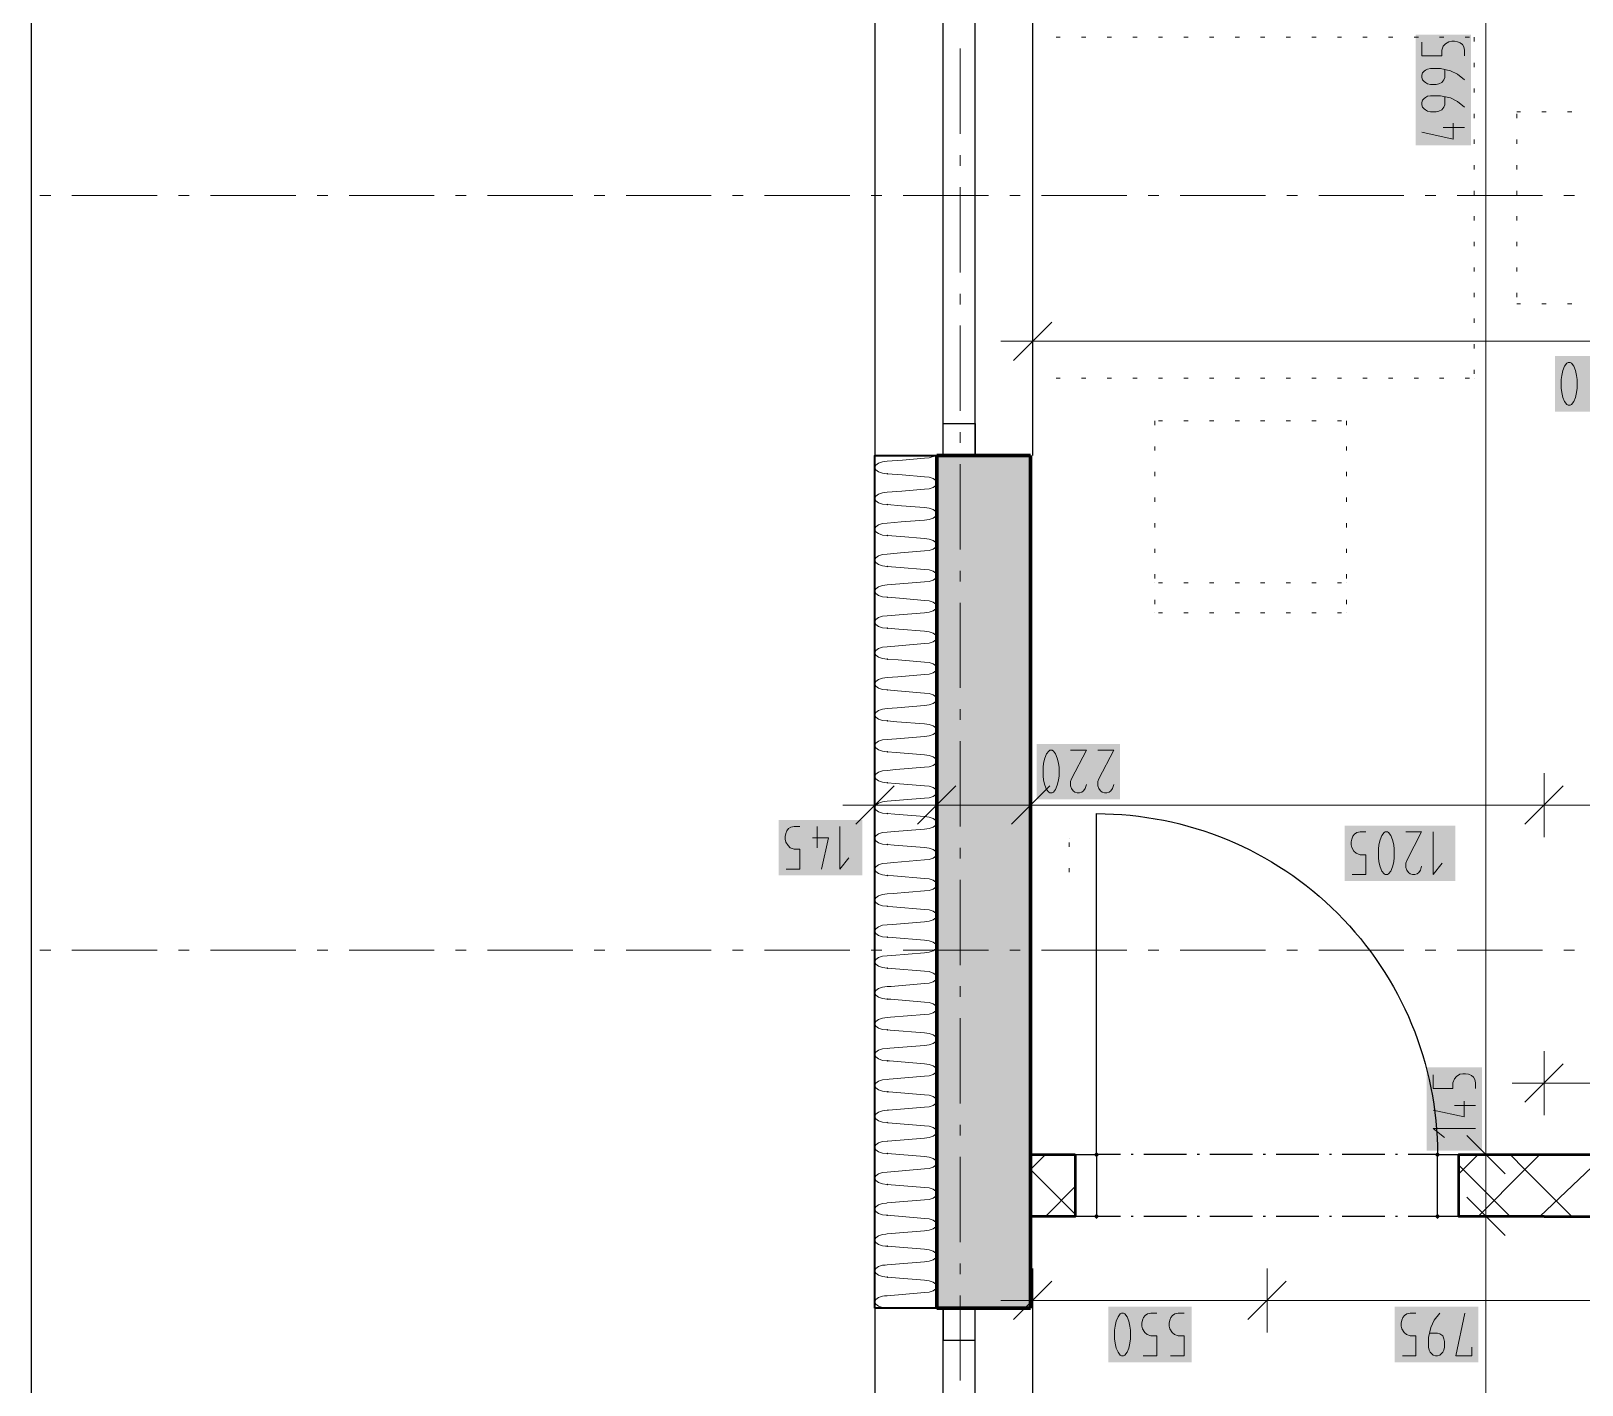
# Model space of a CAD drawing. Header units: millimetres. Extents: x 0 to 594, y 0 to 420.
# Drawn here: x 45.67 to 82.97, y 206.48 to 239.04 of the extents above; entities that cross this region are included whole.
import ezdxf

# ---------------------------------------------------------------- set-up
doc = ezdxf.new("R2010")
doc.units = ezdxf.units.MM
doc.header["$LTSCALE"] = 8
for name, color, linetype in [('PDF_Dvere', 7, 'Continuous'), ('PDF_Koty delkove', 7, 'Continuous'), ('PDF_Nabytek', 7, 'Continuous'), ('PDF_Obecne 0.25', 7, 'Continuous'), ('PDF_Okna', 7, 'Continuous'), ('PDF_Osy hlavni', 7, 'Continuous'), ('PDF_Pricky zdene', 7, 'Continuous'), ('PDF_Steny obvodove nosne', 7, 'Continuous'), ('PDF_Zatepleni', 7, 'Continuous')]:
    doc.layers.add(name, color=color, linetype=linetype)

msp = doc.modelspace()

# ---------------------------------------------------------------- hatches: boundary and pattern name
at = {"layer": 'PDF_Zatepleni', "transparency": 33554559}
for points in [[(66.263, 212.767), (66.24, 212.79), (66.263, 212.813), (66.283, 212.794), (66.283, 212.786), (66.287, 212.79), (66.283, 212.794), (66.283, 212.786)], [(66.263, 212.024), (66.24, 212.047), (66.263, 212.07), (66.267, 212.066), (66.266, 212.027), (66.287, 212.047), (66.267, 212.066), (66.266, 212.027)], [(66.263, 211.281), (66.251, 211.293), (66.251, 211.314), (66.24, 211.304), (66.251, 211.293), (66.251, 211.314), (66.263, 211.327), (66.287, 211.304)]]:
    msp.add_hatch(color=256, dxfattribs=at).paths.add_polyline_path(points)

# ---------------------------------------------------------------- linework, layer by layer
at = {"layer": 'PDF_Dvere', "lineweight": 25}
msp.add_lwpolyline([(71.871, 212.021), (71.296, 212.021), (71.296, 220.221, -0.414214), (79.496, 212.021), (78.79, 212.021)], format="xyb", dxfattribs=at)
for points in [[(71.296, 210.535), (70.784, 210.535), (70.784, 212.021), (71.296, 212.021)], [(80.009, 210.535), (79.496, 210.535), (79.496, 212.021), (80.009, 212.021)]]:
    msp.add_lwpolyline(points, close=True, dxfattribs=at)
for points in [[(72.178, 212.021), (72.127, 212.021)], [(73.46, 212.021), (72.435, 212.021)], [(73.767, 212.021), (73.716, 212.021)], [(75.048, 212.021), (74.023, 212.021)], [(75.356, 212.021), (75.305, 212.021)], [(76.637, 212.021), (75.612, 212.021)], [(76.945, 212.021), (76.893, 212.021)], [(78.226, 212.021), (77.201, 212.021)], [(78.533, 212.021), (78.482, 212.021)], [(71.871, 210.535), (71.296, 210.535)], [(72.178, 210.535), (72.127, 210.535)], [(73.46, 210.535), (72.435, 210.535)], [(73.767, 210.535), (73.716, 210.535)], [(75.048, 210.535), (74.023, 210.535)], [(75.356, 210.535), (75.305, 210.535)], [(76.637, 210.535), (75.612, 210.535)], [(76.945, 210.535), (76.893, 210.535)], [(78.226, 210.535), (77.201, 210.535)], [(78.533, 210.535), (78.482, 210.535)], [(79.496, 210.535), (78.79, 210.535)]]:
    msp.add_lwpolyline(points, dxfattribs=at)
at = {"layer": 'PDF_Dvere', "lineweight": 25, "transparency": 33554559}
for points in [[(71.36, 212.021), (71.296, 211.957), (71.296, 212.085), (71.232, 212.021)], [(79.56, 212.021), (79.496, 211.957), (79.496, 212.085), (79.432, 212.021)], [(71.36, 210.535), (71.296, 210.471), (71.296, 210.599), (71.232, 210.535)], [(79.56, 210.535), (79.496, 210.471), (79.496, 210.599), (79.432, 210.535)]]:
    msp.add_solid(points, dxfattribs=at)
at = {"layer": 'PDF_Koty delkove', "lineweight": 18}
for points in [[(80.658, 131.867), (80.658, 194.135), (80.658, 195.621), (80.658, 210.535), (80.658, 212.021), (80.658, 263.219), (80.658, 267.114)], [(79.12, 238.771), (79.12, 238.442), (79.598, 238.442), (79.598, 238.579), (79.633, 238.675), (79.684, 238.73), (79.769, 238.784), (79.837, 238.798), (79.905, 238.798), (79.974, 238.784), (80.042, 238.757), (80.093, 238.716), (80.128, 238.661), (80.145, 238.579), (80.145, 238.442)], [(80.145, 237.867), (79.974, 238.004), (79.803, 238.087), (79.564, 238.141), (79.324, 238.141), (79.257, 238.127), (79.205, 238.1), (79.171, 238.073), (79.137, 238.032), (79.12, 237.977), (79.12, 237.922), (79.137, 237.867), (79.171, 237.826), (79.205, 237.799), (79.257, 237.771), (79.324, 237.757), (79.462, 237.757), (79.529, 237.771), (79.598, 237.799), (79.649, 237.867), (79.667, 237.922), (79.667, 238.114)], [(80.145, 237.21), (79.974, 237.347), (79.803, 237.43), (79.564, 237.484), (79.324, 237.484), (79.257, 237.47), (79.205, 237.443), (79.171, 237.416), (79.137, 237.374), (79.12, 237.319), (79.12, 237.265), (79.137, 237.21), (79.171, 237.169), (79.205, 237.142), (79.257, 237.114), (79.324, 237.1), (79.462, 237.1), (79.529, 237.114), (79.598, 237.142), (79.649, 237.21), (79.667, 237.265), (79.667, 237.457)], [(79.872, 236.827), (79.872, 236.443), (79.12, 236.608)], [(80.145, 236.717), (79.633, 236.717)], [(70.22, 232.043), (69.297, 231.12)], [(69.759, 232.35), (69.759, 231.581), (69.759, 230.813)], [(69.759, 231.581), (68.99, 231.581)], [(128.081, 231.581), (125.979, 231.581), (125.923, 231.581), (121.563, 231.581), (120.45, 231.581), (118.861, 231.581), (116.117, 231.581), (113.911, 231.581), (110.165, 231.581), (105.146, 231.581), (101.436, 231.581), (99.893, 231.581), (98.868, 231.581), (97.536, 231.581), (95.715, 231.581), (69.759, 231.581)], [(70.666, 221.743), (71.05, 221.743), (70.693, 221.06), (70.666, 220.991), (70.666, 220.888), (70.693, 220.821), (70.734, 220.769), (70.776, 220.735), (70.831, 220.718), (70.885, 220.718), (70.94, 220.735), (70.981, 220.769), (71.022, 220.821)], [(71.323, 221.743), (71.707, 221.743), (71.35, 221.06), (71.323, 220.991), (71.323, 220.888), (71.35, 220.821), (71.392, 220.769), (71.433, 220.735), (71.488, 220.718), (71.542, 220.718), (71.597, 220.735), (71.638, 220.769), (71.679, 220.821), (71.707, 220.922)], [(65.966, 221.194), (65.966, 220.425), (65.966, 219.657)], [(67.452, 221.194), (67.452, 220.425), (67.452, 219.657)], [(69.707, 221.194), (69.707, 220.425), (69.707, 219.657)], [(82.059, 221.194), (82.059, 220.425), (82.059, 219.657)], [(66.427, 220.887), (65.505, 219.964)], [(67.914, 220.887), (66.991, 219.964)], [(70.169, 220.887), (69.246, 219.964)], [(71.022, 220.821), (71.05, 220.922)], [(82.52, 220.887), (81.597, 219.964)], [(65.966, 220.425), (65.197, 220.425)], [(101.431, 220.425), (99.893, 220.425), (98.868, 220.425), (97.536, 220.425), (82.059, 220.425), (69.707, 220.425), (67.452, 220.425), (65.966, 220.425)], [(63.834, 218.888), (64.163, 218.888), (64.163, 219.365), (64.026, 219.365), (63.931, 219.4), (63.876, 219.452), (63.821, 219.537), (63.807, 219.604), (63.807, 219.673), (63.821, 219.742), (63.848, 219.809), (63.889, 219.861), (63.944, 219.895), (64.026, 219.913), (64.163, 219.913)], [(64.574, 219.913), (64.574, 219.4)], [(65.121, 219.913), (65.121, 218.888), (65.34, 219.16)], [(77.443, 218.755), (77.771, 218.755), (77.771, 219.233), (77.634, 219.233), (77.539, 219.268), (77.484, 219.319), (77.43, 219.404), (77.416, 219.472), (77.416, 219.54), (77.43, 219.609), (77.457, 219.677), (77.498, 219.728), (77.552, 219.763), (77.634, 219.78), (77.771, 219.78)], [(78.456, 219.369), (78.442, 219.472), (78.414, 219.592), (78.373, 219.694), (78.319, 219.763), (78.291, 219.78), (78.237, 219.78), (78.209, 219.763), (78.155, 219.694), (78.114, 219.592), (78.087, 219.472), (78.073, 219.369)], [(78.73, 219.78), (79.113, 219.78), (78.757, 219.097), (78.73, 219.028), (78.73, 218.925), (78.757, 218.858), (78.798, 218.806), (78.839, 218.772), (78.894, 218.755), (78.948, 218.755), (79.003, 218.772), (79.044, 218.806), (79.085, 218.858), (79.113, 218.959)], [(79.387, 219.78), (79.387, 218.755), (79.605, 219.028)], [(64.464, 219.639), (64.848, 219.639), (64.683, 218.888)], [(78.073, 219.369), (78.073, 219.164), (78.087, 219.063), (78.114, 218.943), (78.155, 218.84), (78.209, 218.772), (78.237, 218.755), (78.291, 218.755), (78.319, 218.772), (78.373, 218.84), (78.414, 218.943), (78.442, 219.063), (78.456, 219.164), (78.456, 219.369)], [(82.059, 214.51), (82.059, 213.742), (82.059, 212.973)], [(82.52, 214.203), (81.597, 213.28)], [(79.386, 213.939), (79.386, 213.611), (79.864, 213.611), (79.864, 213.748), (79.899, 213.843), (79.95, 213.898), (80.035, 213.952), (80.103, 213.966)], [(80.103, 213.966), (80.171, 213.966), (80.24, 213.952), (80.308, 213.925), (80.359, 213.884), (80.394, 213.83), (80.411, 213.748), (80.411, 213.611)], [(82.059, 213.742), (81.29, 213.742)], [(128.081, 213.742), (125.979, 213.742), (124.288, 213.742), (123.146, 213.742), (120.436, 213.742), (112.603, 213.742), (101.431, 213.742), (99.893, 213.742), (98.868, 213.742), (97.895, 213.742), (83.545, 213.742), (82.059, 213.742)], [(80.137, 213.309), (80.137, 212.926), (79.386, 213.091)], [(80.411, 213.2), (79.899, 213.2)], [(80.411, 212.652), (79.386, 212.652), (79.659, 212.434)], [(81.119, 211.56), (80.196, 212.482)], [(81.426, 212.021), (80.658, 212.021), (79.889, 212.021)], [(81.119, 210.074), (80.196, 210.996)], [(81.426, 210.535), (80.658, 210.535), (79.889, 210.535)], [(69.759, 209.284), (69.759, 208.515), (69.759, 207.746)], [(75.396, 209.284), (75.396, 208.515), (75.396, 207.746)], [(70.22, 208.976), (69.297, 208.054)], [(75.857, 208.976), (74.935, 208.054)], [(69.759, 208.515), (68.99, 208.515)], [(83.545, 208.515), (80.714, 208.515), (75.396, 208.515), (69.759, 208.515)], [(71.728, 207.797), (71.728, 207.592), (71.742, 207.49), (71.77, 207.37), (71.811, 207.268), (71.865, 207.199), (71.893, 207.183), (71.947, 207.183), (71.975, 207.199), (72.029, 207.268), (72.07, 207.37), (72.098, 207.49), (72.112, 207.592), (72.112, 207.797), (72.098, 207.899), (72.07, 208.019), (72.029, 208.121), (71.975, 208.19), (71.947, 208.208), (71.893, 208.208), (71.865, 208.19), (71.811, 208.121), (71.77, 208.019), (71.742, 207.899)], [(72.413, 207.183), (72.741, 207.183), (72.741, 207.66), (72.604, 207.66), (72.509, 207.695), (72.454, 207.746), (72.399, 207.831), (72.385, 207.899), (72.385, 207.968), (72.399, 208.036), (72.427, 208.104), (72.468, 208.155), (72.522, 208.19), (72.604, 208.208), (72.741, 208.208)], [(73.398, 207.183), (73.398, 207.66), (73.261, 207.66), (73.166, 207.695), (73.111, 207.746), (73.057, 207.831), (73.043, 207.899), (73.043, 207.968), (73.057, 208.036), (73.084, 208.104), (73.125, 208.155), (73.179, 208.19), (73.261, 208.208), (73.398, 208.208)], [(78.649, 207.183), (78.977, 207.183), (78.977, 207.66), (78.84, 207.66), (78.745, 207.695), (78.69, 207.746), (78.635, 207.831), (78.622, 207.899), (78.622, 207.968), (78.635, 208.036), (78.663, 208.104), (78.704, 208.155), (78.758, 208.19), (78.84, 208.208), (78.977, 208.208)], [(79.552, 208.208), (79.415, 208.036), (79.333, 207.865), (79.279, 207.626), (79.279, 207.387), (79.293, 207.319), (79.32, 207.268), (79.347, 207.234), (79.388, 207.199), (79.443, 207.183), (79.497, 207.183), (79.552, 207.199), (79.593, 207.234), (79.62, 207.268), (79.648, 207.319), (79.662, 207.387), (79.662, 207.524), (79.648, 207.592), (79.62, 207.66), (79.552, 207.711), (79.497, 207.729), (79.306, 207.729)], [(80.319, 207.387), (80.319, 207.183), (79.936, 207.183), (80.154, 208.208)], [(71.742, 207.899), (71.728, 207.797)], [(73.07, 207.183), (73.398, 207.183)]]:
    msp.add_lwpolyline(points, dxfattribs=at)
for points in [[(82.47, 230.658), (82.47, 230.453), (82.484, 230.351), (82.511, 230.231), (82.552, 230.129), (82.606, 230.06), (82.634, 230.044), (82.688, 230.044), (82.716, 230.06), (82.77, 230.129), (82.812, 230.231), (82.839, 230.351), (82.853, 230.453), (82.853, 230.658), (82.839, 230.76), (82.812, 230.88), (82.77, 230.983), (82.716, 231.051), (82.688, 231.069), (82.634, 231.069), (82.606, 231.051), (82.552, 230.983), (82.511, 230.88), (82.484, 230.76)], [(70.009, 221.332), (70.009, 221.127), (70.023, 221.026), (70.05, 220.906), (70.091, 220.803), (70.146, 220.735), (70.174, 220.718), (70.228, 220.718), (70.256, 220.735), (70.31, 220.803), (70.351, 220.906), (70.379, 221.026), (70.393, 221.127), (70.393, 221.332), (70.379, 221.435), (70.351, 221.555), (70.31, 221.657), (70.256, 221.726), (70.228, 221.743), (70.174, 221.743), (70.146, 221.726), (70.091, 221.657), (70.05, 221.555), (70.023, 221.435)]]:
    msp.add_lwpolyline(points, close=True, dxfattribs=at)
at = {"layer": 'PDF_Koty delkove', "color": 7, "lineweight": 18, "true_color": 0xffffff, "transparency": 33554559}
for points in [[(80.299, 236.289), (80.299, 238.951), (78.966, 236.289), (78.966, 238.951)], [(84.978, 231.223), (82.316, 231.223), (84.978, 229.89), (82.316, 229.89)], [(71.861, 221.897), (69.856, 221.897), (71.861, 220.564), (69.856, 220.564)], [(65.659, 220.067), (63.654, 220.067), (65.659, 218.734), (63.654, 218.734)], [(79.924, 219.934), (77.262, 219.934), (79.924, 218.601), (77.262, 218.601)], [(80.565, 212.115), (80.565, 214.12), (79.232, 212.115), (79.232, 214.12)], [(73.58, 208.361), (71.575, 208.361), (73.58, 207.029), (71.575, 207.029)], [(80.473, 208.361), (78.468, 208.361), (80.473, 207.029), (78.468, 207.029)]]:
    msp.add_solid(points, dxfattribs=at)
at = {"layer": 'PDF_Nabytek', "lineweight": 13}
for points in [[(70.321, 238.889), (70.424, 238.889)], [(70.936, 238.889), (71.039, 238.889)], [(71.551, 238.889), (71.654, 238.889)], [(72.166, 238.889), (72.269, 238.889)], [(72.781, 238.889), (72.884, 238.889)], [(73.396, 238.889), (73.499, 238.889)], [(74.011, 238.889), (74.114, 238.889)], [(74.626, 238.889), (74.729, 238.889)], [(75.241, 238.889), (75.343, 238.889)], [(75.856, 238.889), (75.958, 238.889)], [(76.471, 238.889), (76.573, 238.889)], [(77.086, 238.889), (77.188, 238.889)], [(77.701, 238.889), (77.804, 238.889)], [(78.316, 238.889), (78.419, 238.889)], [(78.931, 238.889), (79.034, 238.889)], [(79.546, 238.889), (79.648, 238.889)], [(80.161, 238.889), (80.263, 238.889)], [(80.377, 238.889), (80.377, 238.789)], [(80.377, 238.889), (80.377, 238.889)], [(80.377, 238.276), (80.377, 238.174)], [(80.377, 237.661), (80.377, 237.559)], [(80.377, 237.046), (80.377, 236.944)], [(81.402, 237.095), (81.493, 237.095)], [(81.402, 237.095), (81.402, 237.095)], [(81.402, 237.095), (81.402, 237.095)], [(81.402, 237.046), (81.402, 236.944)], [(82.006, 237.095), (82.108, 237.095)], [(82.621, 237.095), (82.723, 237.095)], [(80.377, 236.431), (80.377, 236.329)], [(81.402, 236.431), (81.402, 236.329)], [(80.377, 235.816), (80.377, 235.714)], [(81.402, 235.816), (81.402, 235.714)], [(80.377, 235.201), (80.377, 235.099)], [(81.402, 235.201), (81.402, 235.099)], [(80.377, 234.586), (80.377, 234.484)], [(81.402, 234.586), (81.402, 234.484)], [(80.377, 233.971), (80.377, 233.869)], [(81.402, 233.971), (81.402, 233.869)], [(80.377, 233.356), (80.377, 233.254)], [(81.402, 233.356), (81.402, 233.254)], [(80.377, 232.741), (80.377, 232.639)], [(81.402, 232.741), (81.402, 232.639)], [(81.402, 232.483), (81.493, 232.483)], [(81.402, 232.483), (81.402, 232.483)], [(82.006, 232.483), (82.108, 232.483)], [(82.621, 232.483), (82.723, 232.483)], [(80.377, 232.126), (80.377, 232.024)], [(80.377, 231.511), (80.377, 231.409)], [(80.377, 230.896), (80.377, 230.794)], [(70.321, 230.689), (70.424, 230.689)], [(70.936, 230.689), (71.039, 230.689)], [(71.551, 230.689), (71.654, 230.689)], [(72.166, 230.689), (72.269, 230.689)], [(72.781, 230.689), (72.884, 230.689)], [(73.396, 230.689), (73.499, 230.689)], [(74.011, 230.689), (74.114, 230.689)], [(74.626, 230.689), (74.729, 230.689)], [(75.241, 230.689), (75.343, 230.689)], [(75.856, 230.689), (75.958, 230.689)], [(76.471, 230.689), (76.573, 230.689)], [(77.086, 230.689), (77.188, 230.689)], [(77.701, 230.689), (77.804, 230.689)], [(78.316, 230.689), (78.419, 230.689)], [(78.931, 230.689), (79.034, 230.689)], [(79.546, 230.689), (79.648, 230.689)], [(80.161, 230.689), (80.263, 230.689)], [(80.377, 230.689), (80.377, 230.689)], [(80.377, 230.689), (80.377, 230.689)], [(72.694, 229.664), (72.694, 229.664)], [(72.694, 229.664), (72.694, 229.564)], [(72.694, 229.664), (72.694, 229.664)], [(72.781, 229.664), (72.884, 229.664)], [(73.396, 229.664), (73.499, 229.664)], [(74.011, 229.664), (74.114, 229.664)], [(74.626, 229.664), (74.729, 229.664)], [(75.241, 229.664), (75.343, 229.664)], [(75.856, 229.664), (75.958, 229.664)], [(76.471, 229.664), (76.573, 229.664)], [(77.086, 229.664), (77.188, 229.664)], [(77.306, 229.664), (77.306, 229.564)], [(77.306, 229.664), (77.306, 229.664)], [(77.306, 229.664), (77.306, 229.664)], [(72.694, 229.051), (72.694, 228.949)], [(77.306, 229.051), (77.306, 228.949)], [(72.694, 228.436), (72.694, 228.334)], [(77.306, 228.436), (77.306, 228.334)], [(72.694, 227.821), (72.694, 227.719)], [(77.306, 227.821), (77.306, 227.719)], [(72.694, 227.206), (72.694, 227.104)], [(77.306, 227.206), (77.306, 227.104)], [(72.694, 226.591), (72.694, 226.489)], [(77.306, 226.591), (77.306, 226.489)], [(72.694, 225.976), (72.694, 225.874)], [(72.694, 225.769), (72.694, 225.769)], [(72.781, 225.769), (72.884, 225.769)], [(73.396, 225.769), (73.499, 225.769)], [(74.011, 225.769), (74.114, 225.769)], [(74.626, 225.769), (74.729, 225.769)], [(75.241, 225.769), (75.343, 225.769)], [(75.856, 225.769), (75.958, 225.769)], [(76.471, 225.769), (76.573, 225.769)], [(77.086, 225.769), (77.188, 225.769)], [(77.306, 225.976), (77.306, 225.874)], [(77.306, 225.769), (77.306, 225.769)], [(72.694, 225.361), (72.694, 225.259)], [(77.306, 225.361), (77.306, 225.259)], [(72.694, 225.051), (72.694, 225.051)], [(72.694, 225.051), (72.694, 225.051)], [(72.781, 225.051), (72.884, 225.051)], [(73.396, 225.051), (73.499, 225.051)], [(74.011, 225.051), (74.114, 225.051)], [(74.626, 225.051), (74.729, 225.051)], [(75.241, 225.051), (75.343, 225.051)], [(75.856, 225.051), (75.958, 225.051)], [(76.471, 225.051), (76.573, 225.051)], [(77.086, 225.051), (77.188, 225.051)], [(77.306, 225.051), (77.306, 225.051)], [(77.306, 225.051), (77.306, 225.051)], [(70.638, 219.626), (70.638, 219.626)], [(70.638, 219.626), (70.638, 219.626)], [(70.638, 219.526), (70.638, 219.424)], [(70.638, 218.911), (70.638, 218.809)], [(70.638, 218.909), (70.638, 218.909)]]:
    msp.add_lwpolyline(points, dxfattribs=at)
at = {"layer": 'PDF_Obecne 0.25', "lineweight": 25}
msp.add_lwpolyline([(65.966, 267.114), (45.671, 267.114), (45.671, 157.597), (65.966, 157.597)], dxfattribs=at)
at = {"layer": 'PDF_Okna', "lineweight": 25}
for points in [[(65.966, 247.281), (65.966, 228.831)], [(67.606, 228.831), (67.606, 247.281)], [(68.375, 228.831), (68.375, 247.281)], [(69.759, 228.831), (69.759, 247.281)], [(65.966, 208.331), (65.966, 198.081)], [(67.606, 198.081), (67.606, 208.331)], [(68.375, 198.081), (68.375, 208.331)], [(69.759, 198.081), (69.759, 208.331)]]:
    msp.add_lwpolyline(points, dxfattribs=at)
for points in [[(67.606, 228.831), (67.606, 229.6), (68.375, 229.6), (68.375, 228.831)], [(67.606, 208.331), (67.606, 207.562), (68.375, 207.562), (68.375, 208.331)]]:
    msp.add_lwpolyline(points, close=True, dxfattribs=at)
at = {"layer": 'PDF_Osy hlavni', "lineweight": 18}
for points in [[(68.016, 236.567), (68.016, 238.617)], [(68.016, 235.799), (68.016, 236.055)], [(46.144, 235.083), (45.887, 235.083)], [(48.706, 235.083), (46.656, 235.083)], [(49.475, 235.083), (49.219, 235.083)], [(52.037, 235.083), (49.987, 235.083)], [(52.806, 235.083), (52.55, 235.083)], [(55.369, 235.083), (53.319, 235.083)], [(56.137, 235.083), (55.881, 235.083)], [(58.7, 235.083), (56.65, 235.083)], [(59.468, 235.083), (59.212, 235.083)], [(62.031, 235.083), (59.981, 235.083)], [(62.8, 235.083), (62.543, 235.083)], [(65.362, 235.083), (63.312, 235.083)], [(66.131, 235.083), (65.875, 235.083)], [(68.693, 235.083), (66.643, 235.083)], [(68.016, 233.236), (68.016, 235.286)], [(69.462, 235.083), (69.206, 235.083)], [(72.025, 235.083), (69.975, 235.083)], [(72.793, 235.083), (72.537, 235.083)], [(75.356, 235.083), (73.306, 235.083)], [(76.125, 235.083), (75.868, 235.083)], [(78.687, 235.083), (76.637, 235.083)], [(79.456, 235.083), (79.2, 235.083)], [(82.018, 235.083), (79.968, 235.083)], [(82.787, 235.083), (82.531, 235.083)], [(68.016, 232.467), (68.016, 232.724)], [(68.016, 229.905), (68.016, 231.955)], [(68.016, 229.136), (68.016, 229.392)], [(68.016, 226.574), (68.016, 228.624)], [(68.016, 225.805), (68.016, 226.061)], [(68.016, 223.242), (68.016, 225.292)], [(68.016, 222.474), (68.016, 222.73)], [(68.016, 219.911), (68.016, 221.961)], [(68.016, 219.142), (68.016, 219.399)], [(68.016, 216.58), (68.016, 218.63)], [(46.144, 216.941), (45.887, 216.941)], [(48.706, 216.941), (46.656, 216.941)], [(49.475, 216.941), (49.219, 216.941)], [(52.037, 216.941), (49.987, 216.941)], [(52.806, 216.941), (52.55, 216.941)], [(55.369, 216.941), (53.319, 216.941)], [(56.137, 216.941), (55.881, 216.941)], [(58.7, 216.941), (56.65, 216.941)], [(59.468, 216.941), (59.212, 216.941)], [(62.031, 216.941), (59.981, 216.941)], [(62.8, 216.941), (62.543, 216.941)], [(65.362, 216.941), (63.312, 216.941)], [(66.131, 216.941), (65.875, 216.941)], [(68.693, 216.941), (66.643, 216.941)], [(69.462, 216.941), (69.206, 216.941)], [(72.025, 216.941), (69.975, 216.941)], [(72.793, 216.941), (72.537, 216.941)], [(75.356, 216.941), (73.306, 216.941)], [(76.125, 216.941), (75.868, 216.941)], [(78.687, 216.941), (76.637, 216.941)], [(79.456, 216.941), (79.2, 216.941)], [(82.018, 216.941), (79.968, 216.941)], [(82.787, 216.941), (82.531, 216.941)], [(68.016, 215.811), (68.016, 216.068)], [(68.016, 213.249), (68.016, 215.299)], [(68.016, 212.48), (68.016, 212.736)], [(68.016, 209.918), (68.016, 211.968)], [(68.016, 209.149), (68.016, 209.405)], [(68.016, 206.586), (68.016, 208.636)]]:
    msp.add_lwpolyline(points, dxfattribs=at)
at = {"layer": 'PDF_Pricky zdene', "lineweight": 9}
for points in [[(70.784, 210.586), (69.707, 211.662), (70.066, 212.021)], [(80.47, 212.021), (80.111, 211.662), (80.009, 211.56)], [(81.956, 212.021), (81.597, 211.662), (80.47, 210.535)], [(82.059, 211.201), (81.597, 211.662), (81.239, 212.021)], [(83.524, 212.021), (81.956, 210.535)], [(81.239, 210.535), (80.111, 211.662), (80.009, 211.765)], [(70.784, 211.252), (70.066, 210.535)], [(82.725, 210.535), (82.059, 211.201)]]:
    msp.add_lwpolyline(points, dxfattribs=at)
at = {"layer": 'PDF_Pricky zdene', "lineweight": 50}
for points in [[(70.784, 212.021), (70.784, 210.535), (69.759, 210.535), (69.707, 210.535), (69.707, 212.021), (69.759, 212.021), (70.784, 212.021)], [(82.059, 210.535), (80.009, 210.535), (80.009, 212.021), (83.524, 212.021)], [(82.059, 210.535), (83.545, 210.535)]]:
    msp.add_lwpolyline(points, dxfattribs=at)
at = {"layer": 'PDF_Steny obvodove nosne', "lineweight": 70}
for points in [[(67.452, 228.831), (67.452, 208.331)], [(67.452, 228.831), (67.606, 228.831), (68.375, 228.831), (69.707, 228.831)], [(69.707, 208.331), (69.707, 210.535), (69.707, 212.021), (69.707, 228.831)], [(69.707, 208.331), (68.375, 208.331), (67.606, 208.331), (67.452, 208.331)]]:
    msp.add_lwpolyline(points, dxfattribs=at)
at = {"layer": 'PDF_Steny obvodove nosne', "color": 9, "lineweight": 9, "true_color": 0xc0c0c0, "transparency": 33554559}
msp.add_solid([(67.452, 208.331), (69.707, 208.331), (67.452, 228.831), (69.707, 228.831)], dxfattribs=at)
at = {"layer": 'PDF_Zatepleni', "lineweight": 35}
for points in [[(65.966, 208.331), (65.966, 228.831), (67.452, 228.831), (67.452, 208.331)], [(67.452, 208.331), (65.966, 208.331)]]:
    msp.add_lwpolyline(points, dxfattribs=at)
at = {"layer": 'PDF_Zatepleni', "lineweight": 9}
for points in [[(66.263, 228.693), (66.15, 228.681), (66.053, 228.649), (65.989, 228.601), (65.966, 228.544)], [(66.263, 228.693), (66.626, 228.723), (67.155, 228.766)], [(67.155, 228.766), (67.27, 228.778), (67.366, 228.81), (67.395, 228.831)], [(65.966, 228.544), (65.989, 228.487), (66.053, 228.439), (66.15, 228.407), (66.263, 228.395)], [(67.155, 228.322), (66.618, 228.366), (66.263, 228.395)], [(67.155, 228.322), (67.155, 228.322)], [(67.452, 228.188), (67.431, 228.23), (67.366, 228.278), (67.27, 228.31), (67.155, 228.322)], [(66.263, 227.95), (66.15, 227.938), (66.053, 227.906), (65.989, 227.858), (65.966, 227.801)], [(66.263, 227.95), (66.61, 227.978), (67.155, 228.023)], [(67.155, 228.023), (67.27, 228.034), (67.366, 228.067), (67.431, 228.115), (67.452, 228.157)], [(65.966, 227.801), (65.989, 227.744), (66.053, 227.696), (66.15, 227.664), (66.263, 227.652)], [(67.155, 227.579), (66.602, 227.624), (66.263, 227.652)], [(67.155, 227.579), (67.155, 227.579)], [(67.452, 227.445), (67.431, 227.487), (67.366, 227.535), (67.27, 227.567), (67.155, 227.579)], [(66.263, 227.206), (66.15, 227.195), (66.053, 227.163), (65.989, 227.115), (65.966, 227.058)], [(66.263, 227.206), (66.594, 227.234), (67.155, 227.28)], [(67.155, 227.28), (67.27, 227.291), (67.366, 227.324), (67.431, 227.372), (67.452, 227.414)], [(65.966, 227.058), (65.989, 227.001), (66.053, 226.953), (66.15, 226.92), (66.263, 226.909)], [(67.155, 226.836), (66.586, 226.883), (66.263, 226.909)], [(67.155, 226.836), (67.155, 226.836)], [(67.452, 226.702), (67.431, 226.743), (67.366, 226.792), (67.27, 226.824), (67.155, 226.836)], [(66.263, 226.463), (66.15, 226.452), (66.053, 226.42), (65.989, 226.372), (65.966, 226.315)], [(66.263, 226.463), (66.578, 226.489), (67.155, 226.537)], [(67.155, 226.537), (67.27, 226.548), (67.366, 226.581), (67.431, 226.629)], [(67.431, 226.629), (67.452, 226.671)], [(65.966, 226.315), (65.989, 226.258), (66.053, 226.21), (66.15, 226.177), (66.263, 226.166)], [(67.155, 226.092), (66.57, 226.141), (66.263, 226.166)], [(67.155, 226.092), (67.155, 226.092)], [(67.452, 225.959), (67.431, 226), (67.366, 226.049), (67.27, 226.081), (67.155, 226.092)], [(66.263, 225.72), (66.15, 225.709), (66.053, 225.677), (65.989, 225.628), (65.966, 225.572)], [(66.263, 225.72), (66.562, 225.745)], [(66.562, 225.745), (67.155, 225.794)], [(67.155, 225.794), (67.27, 225.805), (67.366, 225.838), (67.431, 225.886), (67.452, 225.928)], [(65.966, 225.572), (65.989, 225.515)], [(65.989, 225.515), (66.053, 225.466), (66.15, 225.434), (66.263, 225.423)], [(67.155, 225.349), (66.554, 225.399), (66.263, 225.423)], [(67.155, 225.349), (67.155, 225.349)], [(67.452, 225.216), (67.431, 225.257), (67.366, 225.306), (67.27, 225.338), (67.155, 225.349)], [(66.263, 224.977), (66.15, 224.966), (66.053, 224.934), (65.989, 224.885), (65.966, 224.828)], [(66.263, 224.977), (66.546, 225), (67.155, 225.051)], [(67.155, 225.051), (67.27, 225.062), (67.366, 225.094), (67.431, 225.143), (67.452, 225.184)], [(65.966, 224.828), (65.989, 224.772), (66.053, 224.723), (66.15, 224.691), (66.263, 224.68)], [(67.155, 224.606), (66.538, 224.657), (66.263, 224.68)], [(67.155, 224.606), (67.155, 224.606)], [(67.452, 224.473), (67.431, 224.514), (67.366, 224.563), (67.27, 224.595), (67.155, 224.606)], [(66.263, 224.234), (66.15, 224.223), (66.053, 224.19), (65.989, 224.142), (65.966, 224.085), (65.989, 224.028), (66.053, 223.98), (66.15, 223.948), (66.263, 223.937)], [(66.263, 224.234), (66.53, 224.256), (67.155, 224.308)], [(67.155, 224.308), (67.27, 224.319), (67.366, 224.351), (67.431, 224.4), (67.452, 224.441)], [(67.155, 223.863), (66.522, 223.915), (66.263, 223.937)], [(67.155, 223.863), (67.155, 223.863)], [(67.452, 223.729), (67.431, 223.771), (67.366, 223.819), (67.27, 223.852), (67.155, 223.863)], [(66.263, 223.491), (66.15, 223.48), (66.053, 223.447), (65.989, 223.399), (65.966, 223.342)], [(66.263, 223.491), (66.514, 223.511), (67.155, 223.564)], [(67.155, 223.564), (67.27, 223.576), (67.366, 223.608), (67.431, 223.657), (67.452, 223.698)], [(65.966, 223.342), (65.989, 223.285), (66.053, 223.237), (66.15, 223.205), (66.263, 223.194)], [(66.506, 223.174), (66.263, 223.194)], [(67.155, 223.12), (66.506, 223.174)], [(67.155, 223.12), (67.155, 223.12)], [(67.452, 222.986), (67.431, 223.028), (67.366, 223.076), (67.27, 223.109), (67.155, 223.12)], [(66.263, 222.748), (66.15, 222.736), (66.053, 222.704), (65.989, 222.656)], [(66.263, 222.748), (66.498, 222.767), (67.155, 222.821)], [(67.155, 222.821), (67.27, 222.833), (67.366, 222.865), (67.431, 222.914), (67.452, 222.955)], [(65.989, 222.656), (65.966, 222.599), (65.989, 222.542), (66.053, 222.494), (66.15, 222.462), (66.263, 222.45)], [(67.155, 222.377), (66.49, 222.432), (66.263, 222.45)], [(67.155, 222.377), (67.155, 222.377)], [(67.452, 222.243), (67.431, 222.285), (67.366, 222.333), (67.27, 222.366), (67.155, 222.377)], [(66.263, 222.005), (66.15, 221.993), (66.053, 221.961), (65.989, 221.913), (65.966, 221.856)], [(66.263, 222.005), (66.482, 222.023), (67.155, 222.078)], [(67.155, 222.078), (67.27, 222.09), (67.366, 222.122), (67.431, 222.17), (67.452, 222.212)], [(65.966, 221.856), (65.989, 221.799), (66.053, 221.751), (66.15, 221.719), (66.263, 221.707)], [(67.155, 221.634), (66.475, 221.69), (66.263, 221.707)], [(67.155, 221.634), (67.155, 221.634)], [(67.452, 221.5), (67.431, 221.542), (67.366, 221.59), (67.27, 221.622), (67.155, 221.634)], [(66.263, 221.261), (66.15, 221.25), (66.053, 221.218), (65.989, 221.17), (65.966, 221.113)], [(66.263, 221.261), (66.466, 221.278), (67.155, 221.335)], [(67.155, 221.335), (67.27, 221.346), (67.366, 221.379), (67.431, 221.427), (67.452, 221.469)], [(65.966, 221.113), (65.989, 221.056), (66.053, 221.008), (66.15, 220.976), (66.263, 220.964)], [(67.155, 220.891), (66.459, 220.948), (66.263, 220.964)], [(67.155, 220.891), (67.155, 220.891)], [(67.27, 220.879), (67.155, 220.891)], [(67.452, 220.757), (67.431, 220.798), (67.366, 220.847), (67.27, 220.879)], [(66.263, 220.518), (66.15, 220.507), (66.053, 220.475), (65.989, 220.427), (65.966, 220.37)], [(66.263, 220.518), (66.45, 220.534), (67.155, 220.592)], [(67.155, 220.592), (67.27, 220.603), (67.366, 220.636), (67.431, 220.684), (67.452, 220.726)], [(65.966, 220.37), (65.989, 220.313), (66.053, 220.265), (66.15, 220.232), (66.263, 220.221)], [(67.155, 220.148), (66.443, 220.206), (66.263, 220.221)], [(67.155, 220.148), (67.155, 220.148)], [(67.452, 220.014), (67.431, 220.055), (67.366, 220.104), (67.27, 220.136), (67.155, 220.148)], [(66.263, 219.775), (66.15, 219.764), (66.053, 219.732), (65.989, 219.683), (65.966, 219.627)], [(66.263, 219.775), (66.434, 219.789), (67.155, 219.849)], [(67.155, 219.849), (67.27, 219.86), (67.366, 219.893), (67.431, 219.941), (67.452, 219.983)], [(65.966, 219.627), (65.989, 219.57), (66.053, 219.522), (66.15, 219.489), (66.263, 219.478)], [(67.155, 219.404), (66.427, 219.465), (66.263, 219.478)], [(67.155, 219.404), (67.155, 219.404)], [(67.452, 219.271), (67.431, 219.312), (67.366, 219.361), (67.27, 219.393), (67.155, 219.404)], [(66.263, 219.032), (66.15, 219.021), (66.053, 218.989), (65.989, 218.94), (65.966, 218.884)], [(66.263, 219.032), (66.418, 219.045), (67.155, 219.106)], [(67.155, 219.106), (67.27, 219.117), (67.366, 219.149), (67.431, 219.198), (67.452, 219.239)], [(65.966, 218.884), (65.989, 218.827), (66.053, 218.778), (66.15, 218.746), (66.263, 218.735)], [(67.155, 218.661), (66.411, 218.723), (66.263, 218.735)], [(67.155, 218.661), (67.155, 218.661)], [(67.452, 218.528), (67.431, 218.569), (67.366, 218.618), (67.27, 218.65), (67.155, 218.661)], [(66.263, 218.289), (66.15, 218.278), (66.053, 218.245), (65.989, 218.197), (65.966, 218.14)], [(66.263, 218.289), (66.402, 218.3), (67.155, 218.363)], [(67.155, 218.363), (67.27, 218.374), (67.366, 218.406), (67.431, 218.455), (67.452, 218.496)], [(65.966, 218.14), (65.989, 218.084)], [(65.989, 218.084), (66.053, 218.035), (66.15, 218.003), (66.263, 217.992)], [(67.155, 217.918), (66.395, 217.981), (66.263, 217.992)], [(67.155, 217.918), (67.155, 217.918)], [(67.452, 217.784), (67.431, 217.826), (67.366, 217.874), (67.27, 217.907), (67.155, 217.918)], [(66.263, 217.546), (66.15, 217.535), (66.053, 217.502), (65.989, 217.454), (65.966, 217.397)], [(66.263, 217.546), (66.386, 217.556), (67.155, 217.619)], [(67.155, 217.619), (67.27, 217.631)], [(67.27, 217.631), (67.366, 217.663), (67.431, 217.712), (67.452, 217.753)], [(65.966, 217.397), (65.989, 217.34), (66.053, 217.292), (66.15, 217.26), (66.263, 217.249)], [(67.155, 217.175), (66.379, 217.239), (66.263, 217.249)], [(67.155, 217.175), (67.155, 217.175)], [(67.452, 217.041), (67.431, 217.083), (67.366, 217.131), (67.27, 217.164), (67.155, 217.175)], [(66.263, 216.803), (66.15, 216.791), (66.053, 216.759), (65.989, 216.711), (65.966, 216.654)], [(66.263, 216.803), (66.369, 216.812), (67.155, 216.876)], [(67.155, 216.876), (67.27, 216.888), (67.366, 216.92), (67.431, 216.969), (67.452, 217.01)], [(65.966, 216.654), (65.989, 216.597), (66.053, 216.549), (66.15, 216.517), (66.263, 216.506)], [(67.155, 216.432), (66.363, 216.497), (66.263, 216.506)], [(67.155, 216.432), (67.155, 216.432)], [(67.452, 216.298), (67.431, 216.34), (67.366, 216.388), (67.27, 216.421), (67.155, 216.432)], [(66.263, 216.06), (66.15, 216.048), (66.053, 216.016), (65.989, 215.968), (65.966, 215.911)], [(66.263, 216.06), (66.353, 216.067), (67.155, 216.133)], [(67.155, 216.133), (67.27, 216.145), (67.366, 216.177), (67.431, 216.225), (67.452, 216.267)], [(65.966, 215.911), (65.989, 215.854), (66.053, 215.806), (66.15, 215.774), (66.263, 215.762)], [(67.155, 215.689), (66.347, 215.756), (66.263, 215.762)], [(67.155, 215.689), (67.155, 215.689)], [(67.452, 215.555), (67.431, 215.597), (67.366, 215.645), (67.27, 215.677), (67.155, 215.689)], [(65.989, 215.225), (65.966, 215.168)], [(66.263, 215.317), (66.15, 215.305), (66.053, 215.273), (65.989, 215.225)], [(66.263, 215.317), (66.337, 215.323), (67.155, 215.39)], [(67.155, 215.39), (67.27, 215.401), (67.366, 215.434), (67.431, 215.482), (67.452, 215.524)], [(65.966, 215.168), (65.989, 215.111), (66.053, 215.063), (66.15, 215.031), (66.263, 215.019)], [(67.155, 214.946), (66.331, 215.014), (66.263, 215.019)], [(67.155, 214.946), (67.155, 214.946)], [(67.452, 214.812), (67.431, 214.854), (67.366, 214.902), (67.27, 214.934), (67.155, 214.946)], [(66.263, 214.573), (66.15, 214.562), (66.053, 214.53), (65.989, 214.482), (65.966, 214.425)], [(66.263, 214.573), (66.321, 214.578), (67.155, 214.647)], [(67.155, 214.647), (67.27, 214.658), (67.366, 214.691), (67.431, 214.739), (67.452, 214.781)], [(65.966, 214.425), (65.989, 214.368), (66.053, 214.32), (66.15, 214.287), (66.263, 214.276)], [(67.155, 214.203), (66.315, 214.272), (66.263, 214.276)], [(67.155, 214.203), (67.155, 214.203)], [(67.452, 214.069), (67.431, 214.11), (67.366, 214.159), (67.27, 214.191), (67.155, 214.203)], [(66.263, 213.83), (66.15, 213.819), (66.053, 213.787), (65.989, 213.739), (65.966, 213.682)], [(66.263, 213.83), (66.305, 213.834), (67.155, 213.904)], [(67.155, 213.904), (67.27, 213.915), (67.366, 213.948), (67.431, 213.996), (67.452, 214.038)], [(65.966, 213.682), (65.989, 213.625), (66.053, 213.577), (66.15, 213.544), (66.263, 213.533)], [(67.155, 213.459), (66.299, 213.53), (66.263, 213.533)], [(67.155, 213.459), (67.155, 213.459)], [(67.452, 213.326), (67.431, 213.367), (67.366, 213.416), (67.27, 213.448), (67.155, 213.459)], [(66.263, 213.087), (66.15, 213.076), (66.053, 213.044), (65.989, 212.995), (65.966, 212.939)], [(66.263, 213.087), (66.289, 213.089), (67.155, 213.161)], [(67.155, 213.161), (67.27, 213.172), (67.366, 213.205), (67.431, 213.253), (67.452, 213.295)], [(65.966, 212.939), (65.989, 212.882), (66.053, 212.833), (66.15, 212.801), (66.263, 212.79)], [(67.155, 212.716), (66.283, 212.788), (66.263, 212.79)], [(67.155, 212.716), (67.155, 212.716)], [(67.452, 212.583), (67.431, 212.624), (67.366, 212.673), (67.27, 212.705), (67.155, 212.716)], [(66.263, 212.344), (66.15, 212.333), (66.053, 212.301), (65.989, 212.252), (65.966, 212.195)], [(66.263, 212.344), (66.273, 212.345), (67.155, 212.418)], [(67.155, 212.418), (67.27, 212.429), (67.366, 212.461), (67.431, 212.51), (67.452, 212.551)], [(65.966, 212.195), (65.989, 212.139), (66.053, 212.09), (66.15, 212.058), (66.263, 212.047)], [(67.155, 211.973), (66.267, 212.047), (66.263, 212.047)], [(67.155, 211.973), (67.155, 211.973)], [(67.431, 211.881), (67.366, 211.93), (67.27, 211.962), (67.155, 211.973)], [(67.452, 211.84), (67.431, 211.881)], [(66.263, 211.601), (66.257, 211.6), (66.15, 211.59), (66.053, 211.557), (65.989, 211.509), (65.966, 211.452)], [(66.263, 211.601), (67.155, 211.675)], [(67.155, 211.675), (67.27, 211.686), (67.366, 211.718), (67.431, 211.767), (67.452, 211.808)], [(65.966, 211.452), (65.989, 211.395), (66.053, 211.347), (66.15, 211.315), (66.251, 211.305), (66.263, 211.304)], [(67.155, 211.23), (66.263, 211.304)], [(67.155, 211.23), (67.155, 211.23)], [(67.452, 211.096), (67.431, 211.138), (67.366, 211.186), (67.27, 211.219), (67.155, 211.23)], [(66.263, 210.858), (66.241, 210.856), (66.15, 210.847), (66.053, 210.814), (65.989, 210.766), (65.966, 210.709), (65.989, 210.652), (66.053, 210.604), (66.15, 210.572), (66.235, 210.563)], [(66.263, 210.858), (67.155, 210.931)], [(67.155, 210.931), (67.27, 210.943), (67.366, 210.975), (67.431, 211.024), (67.452, 211.065)], [(66.235, 210.563), (66.263, 210.561)], [(67.155, 210.487), (66.263, 210.561)], [(67.155, 210.487), (67.155, 210.487)], [(67.452, 210.353), (67.431, 210.395), (67.366, 210.443), (67.27, 210.476), (67.155, 210.487)], [(66.263, 210.115), (66.225, 210.111), (66.15, 210.103), (66.053, 210.071), (65.989, 210.023), (65.966, 209.966), (65.989, 209.909), (66.053, 209.861), (66.15, 209.829), (66.219, 209.822), (66.263, 209.817)], [(66.263, 210.115), (67.155, 210.188)], [(67.155, 210.188), (67.27, 210.2), (67.366, 210.232), (67.431, 210.28), (67.452, 210.322)], [(67.155, 209.744), (66.263, 209.817)], [(67.155, 209.744), (67.155, 209.744)], [(67.452, 209.61), (67.431, 209.652), (67.366, 209.7), (67.27, 209.733), (67.155, 209.744)], [(66.263, 209.372), (66.209, 209.366), (66.15, 209.36), (66.053, 209.328), (65.989, 209.28), (65.966, 209.223)], [(66.263, 209.372), (67.155, 209.445)], [(67.155, 209.445), (67.27, 209.457), (67.366, 209.489), (67.431, 209.537), (67.452, 209.579)], [(65.966, 209.223), (65.989, 209.166), (66.053, 209.118), (66.15, 209.086), (66.203, 209.08), (66.263, 209.074)], [(67.155, 209.001), (66.263, 209.074)], [(67.155, 209.001), (67.155, 209.001)], [(67.452, 208.867), (67.431, 208.909), (67.366, 208.957), (67.27, 208.989), (67.155, 209.001)], [(66.053, 208.585), (65.989, 208.537), (65.966, 208.48), (65.989, 208.423), (66.053, 208.375), (66.15, 208.343), (66.187, 208.339), (66.263, 208.331)], [(67.155, 208.702), (66.263, 208.628), (66.193, 208.621), (66.15, 208.617), (66.053, 208.585)], [(67.155, 208.702), (67.27, 208.713), (67.366, 208.746), (67.431, 208.794), (67.452, 208.836)]]:
    msp.add_lwpolyline(points, dxfattribs=at)
at = {"layer": 'PDF_Zatepleni', "lineweight": 9, "transparency": 33554559}
for points in [[(66.263, 228.372), (66.24, 228.395), (66.287, 228.395), (66.263, 228.418)], [(66.263, 227.629), (66.24, 227.652), (66.287, 227.652), (66.263, 227.675)], [(66.263, 226.886), (66.24, 226.909), (66.287, 226.909), (66.263, 226.932)], [(66.263, 226.143), (66.24, 226.166), (66.287, 226.166), (66.263, 226.189)], [(66.263, 225.4), (66.24, 225.423), (66.287, 225.423), (66.263, 225.446)], [(66.263, 224.657), (66.24, 224.68), (66.287, 224.68), (66.263, 224.703)], [(66.263, 223.914), (66.24, 223.937), (66.287, 223.937), (66.263, 223.96)], [(66.263, 223.171), (66.24, 223.194), (66.287, 223.194), (66.263, 223.217)], [(66.263, 222.427), (66.24, 222.45), (66.287, 222.45), (66.263, 222.474)], [(66.263, 221.684), (66.24, 221.707), (66.287, 221.707), (66.263, 221.73)], [(66.263, 220.941), (66.24, 220.964), (66.287, 220.964), (66.263, 220.987)], [(66.263, 220.198), (66.24, 220.221), (66.287, 220.221), (66.263, 220.244)], [(66.263, 219.455), (66.24, 219.478), (66.287, 219.478), (66.263, 219.501)], [(66.263, 218.712), (66.24, 218.735), (66.287, 218.735), (66.263, 218.758)], [(66.263, 217.969), (66.24, 217.992), (66.287, 217.992), (66.263, 218.015)], [(66.263, 217.226), (66.24, 217.249), (66.287, 217.249), (66.263, 217.272)], [(66.263, 216.482), (66.24, 216.506), (66.287, 216.506), (66.263, 216.529)], [(66.263, 215.739), (66.24, 215.762), (66.287, 215.762), (66.263, 215.785)], [(66.263, 214.996), (66.24, 215.019), (66.287, 215.019), (66.263, 215.042)], [(66.263, 214.253), (66.24, 214.276), (66.287, 214.276), (66.263, 214.299)], [(66.263, 213.51), (66.24, 213.533), (66.287, 213.533), (66.263, 213.556)], [(66.263, 210.538), (66.24, 210.561), (66.287, 210.561), (66.263, 210.584)], [(66.263, 209.794), (66.24, 209.817), (66.287, 209.817), (66.263, 209.841)], [(66.263, 209.051), (66.24, 209.074), (66.287, 209.074), (66.263, 209.097)], [(66.24, 208.331), (66.263, 208.354), (66.287, 208.331)]]:
    msp.add_solid(points, dxfattribs=at)

doc.saveas('drawing.dxf')
